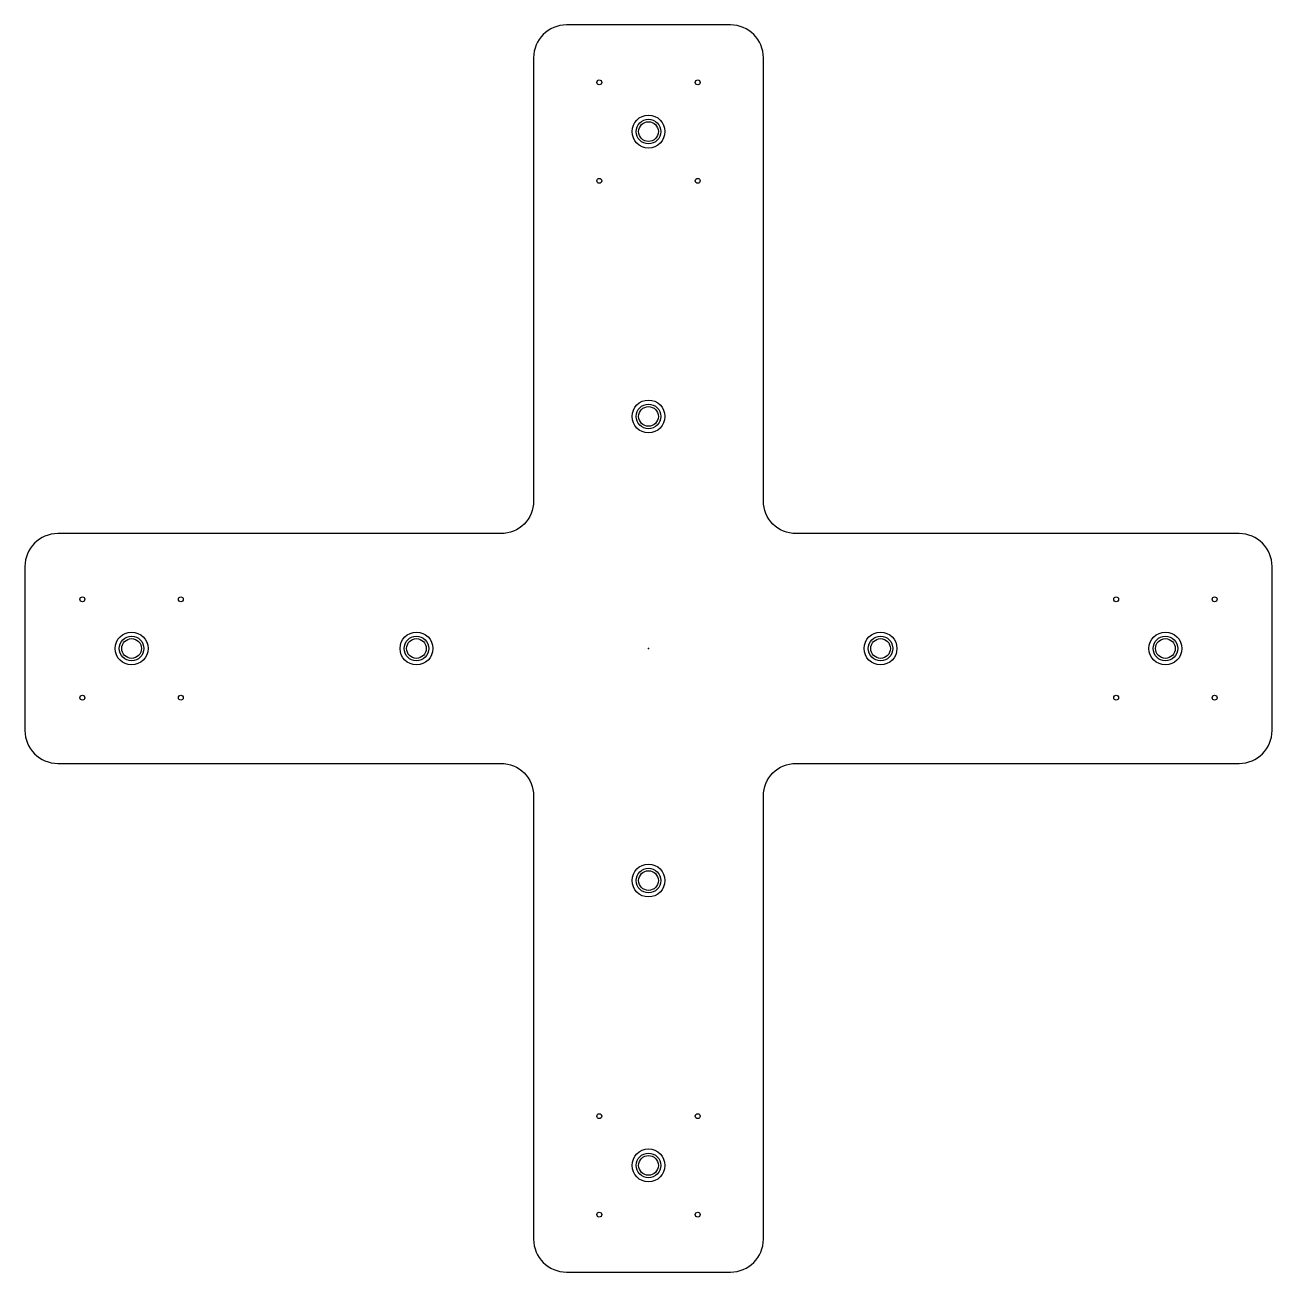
# Model space of a CAD drawing. Header units: millimetres. Extents: x -38 to 38, y -38 to 38.
import ezdxf

# ---------------------------------------------------------------- set-up
doc = ezdxf.new("R2010")
doc.units = ezdxf.units.MM
doc.header["$MEASUREMENT"] = 0
for name, color, linetype in [('smallholeflat v7_0', 7, 'Continuous'), ('smallholeflat v7_Sketch10', 7, 'Continuous'), ('smallholeflat v7_Sketch11', 7, 'Continuous'), ('smallholeflat v7_Sketch2', 7, 'Continuous'), ('smallholeflat v7_Sketch3', 7, 'Continuous'), ('smallholeflat v7_Sketch4', 7, 'Continuous'), ('smallholeflat v7_Sketch5', 7, 'Continuous'), ('smallholeflat v7_Sketch6', 7, 'Continuous'), ('smallholeflat v7_Sketch7', 7, 'Continuous'), ('smallholeflat v7_Sketch8', 7, 'Continuous'), ('smallholeflat v7_Sketch9', 7, 'Continuous')]:
    doc.layers.add(name, color=color, linetype=linetype)

msp = doc.modelspace()

# ---------------------------------------------------------------- linework, layer by layer
at = {"layer": 'smallholeflat v7_0'}
for p, q in [((5, 38), (-5, 38)), ((-7, 36), (-7, 9)), ((7, 9), (7, 36)), ((-9, 7), (-36, 7)), ((36, 7), (9, 7)), ((-38, 5), (-38, -5)), ((38, -5), (38, 5)), ((-36, -7), (-9, -7)), ((9, -7), (36, -7)), ((-7, -9), (-7, -36)), ((7, -36), (7, -9)), ((-5, -38), (5, -38))]:
    msp.add_line(p, q, dxfattribs=at)
for centre, start, end in [((-5, 36), 90, 180), ((5, 36), 0, 90), ((-36, 5), 90, 180), ((36, 5), 360, 90), ((-36, -5), 180, 270), ((36, -5), 270, 0), ((-5, -36), 180, 270), ((5, -36), 270, 0)]:
    msp.add_arc(centre, 2, start, end, dxfattribs=at)
at = {"layer": 'smallholeflat v7_0', "extrusion": (0, 0, -1)}
for centre, start, end in [((9, 9), 180, 270), ((-9, 9), 270, 0), ((9, -9), 90, 180), ((-9, -9), 0, 90)]:
    msp.add_arc(centre, 2, start, end, dxfattribs=at)
at = {"layer": 'smallholeflat v7_0'}
msp.add_point((0, 0), dxfattribs=at)
at = {"layer": 'smallholeflat v7_Sketch10'}
for centre in [(0, 31.5), (0, 14.142), (-31.5, 0), (-14.142, 0), (14.142, 0), (31.5, 0), (0, -14.142), (0, -31.5)]:
    msp.add_circle(centre, 0.6, dxfattribs=at)
msp.add_point((0, 0), dxfattribs=at)
at = {"layer": 'smallholeflat v7_Sketch11'}
for centre, radius in [((0, 31.5), 1), ((0, 31.5), 0.75), ((0, 31.5), 0.6), ((0, 14.142), 1), ((0, 14.142), 0.75), ((0, 14.142), 0.6), ((-31.5, 0), 1), ((-14.142, 0), 1), ((14.142, 0), 1), ((31.5, 0), 1), ((-31.5, 0), 0.75), ((-31.5, 0), 0.6), ((-14.142, 0), 0.75), ((-14.142, 0), 0.6), ((14.142, 0), 0.75), ((14.142, 0), 0.6), ((31.5, 0), 0.75), ((31.5, 0), 0.6), ((0, -14.142), 1), ((0, -14.142), 0.75), ((0, -14.142), 0.6), ((0, -31.5), 1), ((0, -31.5), 0.75), ((0, -31.5), 0.6)]:
    msp.add_circle(centre, radius, dxfattribs=at)
msp.add_point((0, 0), dxfattribs=at)
at = {"layer": 'smallholeflat v7_Sketch2'}
msp.add_point((0, 0), dxfattribs=at)
at = {"layer": 'smallholeflat v7_Sketch3'}
msp.add_point((0, 0), dxfattribs=at)
at = {"layer": 'smallholeflat v7_Sketch4'}
for centre in [(3, 34.5), (-3, 28.5), (3, 28.5), (-34.5, 3), (-28.5, 3), (28.5, 3), (34.5, 3), (-34.5, -3), (-28.5, -3), (28.5, -3), (34.5, -3), (-3, -28.5), (3, -28.5), (-3, -34.5), (3, -34.5)]:
    msp.add_circle(centre, 0.15, dxfattribs=at)
msp.add_point((0, 0), dxfattribs=at)
at = {"layer": 'smallholeflat v7_Sketch5'}
msp.add_point((0, 0), dxfattribs=at)
at = {"layer": 'smallholeflat v7_Sketch6'}
msp.add_point((0, 0), dxfattribs=at)
at = {"layer": 'smallholeflat v7_Sketch7'}
msp.add_point((0, 0), dxfattribs=at)
at = {"layer": 'smallholeflat v7_Sketch8'}
msp.add_circle((-3, 34.5), 0.15, dxfattribs=at)
msp.add_point((0, 0), dxfattribs=at)
at = {"layer": 'smallholeflat v7_Sketch9'}
msp.add_point((0, 0), dxfattribs=at)

doc.saveas('drawing.dxf')
